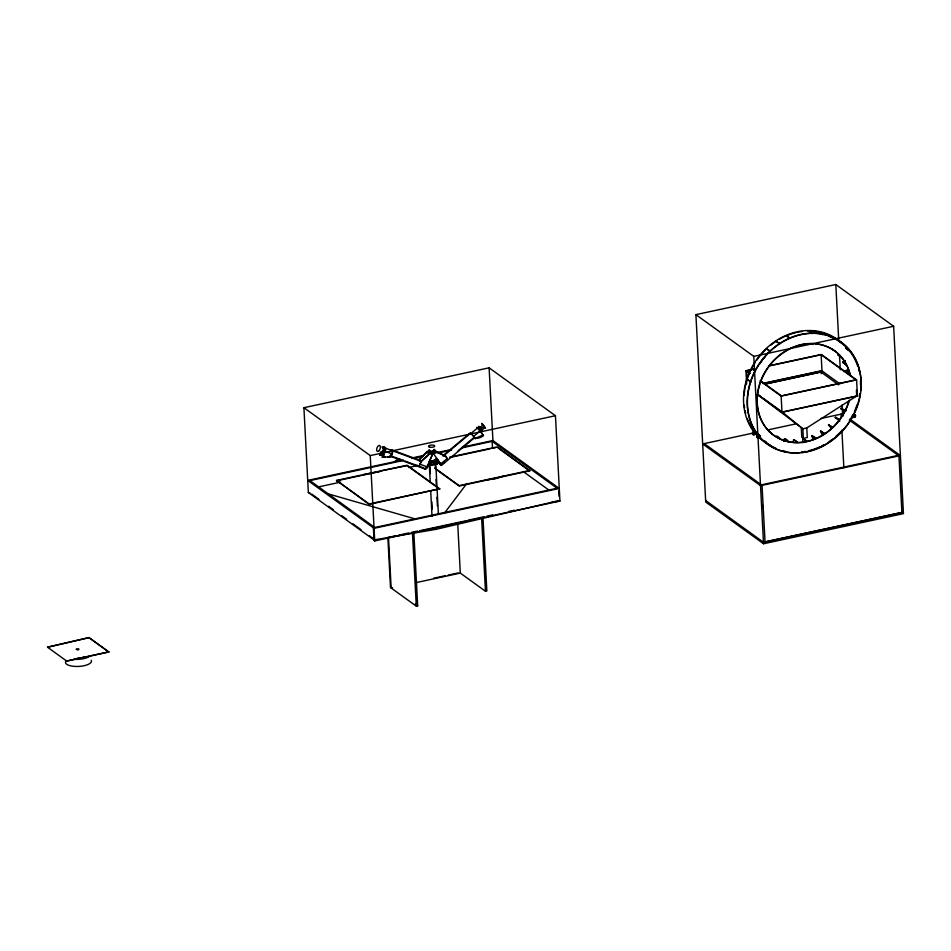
<?xml version="1.0" encoding="UTF-8"?>
<svg xmlns="http://www.w3.org/2000/svg" width="951" height="951" viewBox="0 0 951 951"><rect width="100%" height="100%" fill="white"/><g stroke="black" fill="none" stroke-linecap="round" stroke-linejoin="round"><path stroke-width="1.43" d="M755.011 433.287C754.523 430.304 751.456 434.916 754.416 434.191M420.627 462.495L420.675 461.901A3.257 1.664 -69.8 0 0 418.725 460.486L426.844 452.272M431.243 461.901L431.552 462.02M431.267 464.552L431.861 464.659L431.302 464.361M793.229 442.417L793.61 439.624L797.544 442.12L793.61 439.624M440.682 464.849L440.8 464.219M440.337 464.563L441.43 465.419L439.671 462.685M472.1 434.643L470.234 433.394M480.612 431.231L479.482 429.376M480.564 429.151C483.94 432.598 478.84 425.228 479.292 427.498M821.141 373.695L821.985 370.902L821.141 354.747L769.585 365.838M783.683 441.466C783.279 433.537 793.562 446.899 784.575 438.72M384.109 455.244L379.711 455.256L381.303 451.737M379.936 455.422L381.541 451.903M381.91 452.426A3.257 1.664 -69.8 0 0 385.131 451.38L392.133 453.948L390.802 456.896L382.243 457.086L384.905 451.202A2.71 1.379 -69.8 0 0 385.298 449.871M382.468 457.253L385.131 451.38A3.257 1.664 -69.8 0 0 384.216 447.327M387.794 456.849L390.576 456.73L391.907 453.782M419.902 464.1L421.234 461.164L429.151 453.936M416.907 465.324A3.257 1.664 -69.8 0 0 420.14 464.266L421.471 461.33L430.114 453.437L436.438 452.07L445.698 456.111L436.985 452.248L433.062 453.092L429.258 461.497L437.626 459.63M427.142 466.846L433.062 453.092L440.729 463.922L447.303 458.418L445.46 455.945M424.55 468.593A3.257 1.664 -69.8 0 0 427.581 467.012L429.769 461.604M841.005 408.359L844.215 411.331L841.005 408.359L846.342 410.773M444.509 513.041L466.763 483.595M835.216 417.501L838.996 419.557L835.216 417.501L839.828 421.067M757.65 435.962L759.326 435.938M759.195 436.973L757.507 436.985M436.034 463.41L436.164 463.815M828.476 424.931L832.315 427.058L828.476 424.931L831.257 428.342M429.876 450.893L427.344 451.44L418.939 459.499M442.928 455.684L470.151 432.919M443.285 456.1L470.495 433.335M470.9 433.501L476.38 428.913M478.056 428.532L479.387 426.999M479.993 427.534L483.274 424.788M481.063 428.782L484.356 426.036M481.848 430.209L485.153 427.344M441.074 465.003L444.486 462.162M458.085 450.774L473.967 437.496M441.43 465.419L474.311 437.912L472.564 435.178M842.681 362.176L846.342 365.101L842.681 362.176L845.07 360.607M842.895 362.604L845.284 361.035M820.487 431.183L824.386 433.394L820.487 431.183L822.211 434.643M758.03 394.903L802.846 428.806L806.757 427.962L856.72 395.973L856.411 390.1M845.843 370.557L849.421 373.517L845.843 370.557L848.411 369.452M845.962 371.033L848.542 369.927M811.916 435.748L815.839 438.031L811.916 435.748L812.903 439.588M474.989 438.554C492.582 430.078 477.771 441.442 474.264 437.508M797.128 332.363L797.378 332.279A62.338 53.09 -54.2 0 1 801.788 331.507M419.962 530.67L465.895 520.815M558.582 487.946L373.374 527.805L374.028 540.441L374.73 540.929L559.937 501.07L555.455 415.718L489.111 367.823L303.904 407.694L308.35 492.523L374.005 539.918L435.843 529.374L557.785 500.88M47.55 647.132L89.002 637.562L108.818 651.982L66.677 661.064L47.562 647.251L89.002 637.681L108.818 651.982M436.402 461.936L435.772 461.449M695.894 314.65L835.81 284.527L893.631 326.276L903.45 513.647L763.546 543.758L705.713 502.021L695.894 314.65L753.786 356.375L893.631 326.276M746.63 383.931L745.941 370.712L751.742 369.464M769.157 365.719L821.402 354.473L856.589 379.877L857.433 396.044L781.984 412.282L757.353 394.499M752.396 369.547L746.666 370.771L750.256 373.363M303.904 407.694L370.248 455.588L555.455 415.718M403.212 459.856L307.72 480.41L374.064 528.304L559.271 488.445L492.927 440.551L462.543 447.089M411.902 457.99L423.468 455.493M437.947 452.379L450.964 449.573M402.451 460.664L309.86 480.588L374.825 527.496M412.579 458.477L422.708 456.302M438.625 452.878L451.642 450.073M461.77 447.897L492.154 441.347L557.12 488.255M764.2 383.122L822.246 370.628M763.261 383.538L821.985 370.902L839.947 383.871M764.794 384.073L820.951 371.996L838.568 384.834M764.794 384.204L820.951 371.996M336.535 480.421L407.087 465.241L439.695 488.778L369.166 504.375L336.535 480.421L369.143 503.971L439.695 488.778M336.559 480.826L361.249 475.512M364.114 474.894L379.556 471.577M439.719 489.183L407.111 465.645L380.947 470.864M449.597 457.146L497.123 446.911L529.743 470.852L459.19 486.044L435.903 469.223M429.483 461.663L437.615 459.915L429.793 462.103M430.648 461.52L436.949 460.165L437.151 463.862L430.851 465.217L430.541 461.437L430.851 465.217M452.498 456.92L489.943 448.86M492.82 448.242L495.697 447.624M431.195 462.329L437.46 461.39L437.567 463.422L431.374 464.766L431.195 462.329L437.46 461.39M432.871 462.376L433.454 462.067M317.515 487.114L340.66 482.133M408.668 467.5L417.346 465.621M432.669 464.064L437.567 463.422M430.732 465.134L437.151 463.862M760.015 380.875L781.14 396.115L856.589 379.877M763.082 398.172L782.245 412.009L856.72 395.973M434.714 467.987L459.167 485.64L529.731 470.448M753.156 433.074L702.67 443.939L760.562 485.664L900.407 455.565L849.814 419.034M767.588 429.971L796.427 423.754M820.951 418.476L842.586 413.816L842.122 405.007M801.277 427.677L801.788 437.27L803.345 438.399L807.268 437.555L806.757 427.962M802.703 438.637L806.65 441.026L802.703 438.637L802.917 442.738M374.028 540.441L376.929 539.811M388.507 537.327L395.735 535.758M398.635 535.14L408.764 532.964M411.652 532.334L417.441 531.086M468.082 520.185L484 516.762M486.9 516.143L492.677 514.895M508.595 511.472L514.384 510.223M552.008 502.128L559.937 501.07M761.394 484.855L898.243 455.386L898.933 455.886L901.905 512.446L765.056 541.915L762.036 485.355M433.692 578.22L445.211 575.735M448.087 575.117L458.168 572.954M392.537 587.694L391.146 587.991L388.507 537.612M415.623 582.713L460.26 573.108M108.806 651.863L66.677 661.064M416.288 606.144L417.679 605.846L413.899 533.725L412.484 533.535L416.288 606.144L390.492 587.516L387.865 537.481M485.462 591.249L486.853 590.951L483.037 518.343L481.681 519.139L485.462 591.249L460.308 573.096L457.693 523.062M903.367 512.125L763.463 542.248L705.642 500.499M379.58 471.494L362.688 474.799M379.711 455.256L382.48 455.137M382.243 457.086L385.012 456.967M480.719 432.396L478.222 428.663M447.517 459.488L447.374 458.727M808.516 331.067L811.976 333.563M308.35 492.523L309.836 492.725M485.569 428.2L481.729 423.35L482.347 424.74M828.785 335.216L831.519 337.07M327.37 493.605L415.67 519.08M391.681 449.859L421.305 460.771M384.858 447.933L391.86 450.512M392.87 450.869L419.795 460.795M384.204 448.254L382.884 447.766A2.164 1.106 -69.8 0 1 383.229 448.361A2.164 1.106 -69.8 0 1 384.501 450.085A2.164 1.106 -69.8 0 1 382.421 452.177M420.14 464.266L427.581 467.012M391.325 456.028L400.751 459.499M404.793 460.985L423.635 467.928M424.431 468.795L389.827 456.052A3.257 1.664 -69.8 0 0 392.62 452.355A3.257 1.664 -69.8 0 0 390.718 450.168M445.223 455.921L434.452 450.417L437.222 452.414L429.376 454.102L426.619 452.105M840.755 408.835L844.761 410.654M853.558 416.811L853.166 415.302L854.723 415.076M480.826 431.873C482.739 431.873 475.357 424.396 477.842 428.568M447.529 459.725L447.303 458.418M437.436 460.439L438.768 461.675M438.007 461.009L437.888 461.627M838.972 341.409L841.635 343.359M846.378 348.553L848.97 350.586L845.522 348.09M821.141 354.747L855.876 379.818L781.401 395.854L761.038 381.149M843.406 415.86L841.041 414.149L841.195 417.049M849.314 420.116L898.933 455.886M745.941 370.712L749.459 373.256M758.292 394.713L760.681 396.448M757.614 434.036L755.605 432.729M764.164 440.705L766.47 442.37M704.215 443.606L762.084 485.355M498.3 448.159L529.743 470.852M523.858 472.017L549.131 490.252M433.668 450.073L436.438 452.07M427.344 451.44L430.114 453.437M435.772 458.584L437.615 459.915M436.949 460.165L437.032 463.779M311.726 494.092L318.942 499.299M328.57 506.253L333.373 509.724M341.801 515.799L346.616 519.282M352.631 523.621L361.047 529.695M369.475 535.782L374.29 539.253M415.29 604.111L417.679 605.846M831.982 349.041L835.073 351.252M835.537 417.061L838.996 419.736M772.307 433.918L769.216 431.706M782.245 412.009L802.846 428.806L803.345 438.399M478.151 428.033L479.114 428.949M477.818 428.271L477.14 428.235M438.149 460.95L439.207 462.15M440.539 464.896L438.423 462.555M440.051 464.421L438.958 463.22M480.54 429.365C485.997 434.738 476.974 422.743 479.054 427.498M479.209 429.626L476.724 427.415L477.057 428.354M472.076 434.488L472.623 435.13M445.769 456.492L446.245 457.181M439.184 461.996L440.729 463.922M828.868 424.562L831.649 427.974M437.959 461.924L438.577 462.614M483.405 435.522L480.196 430.91L473.61 436.414L475.227 438.72M479.958 430.744L483.179 435.356M438.197 462.091L437.341 460.902M820.927 430.898L822.08 433.204M812.392 435.546L813.378 439.386M835.81 284.527L838.734 340.363M839.507 355.056L840.28 369.749M841.885 430.102L843.858 467.821M781.14 396.115L781.984 412.282M762.464 505.159L762.619 508.06M753.786 356.375L763.546 543.758M746.737 372.245L747.046 378.118M558.724 490.633L559.022 496.363M503.578 476.082L495.031 478.852L485.319 480.005M489.111 367.823L492.927 440.551M492.154 441.347L492.523 448.361M435.724 463.173L438.363 513.433M435.189 463.185L435.499 469.093M436.034 479.447L436.426 486.829M436.961 497.183L437.424 506.051M435.772 527.853L435.843 529.374M429.852 450.655L429.935 452.177M429.876 464.742L430.339 473.61M431.813 501.7L432.194 509.082M429.329 464.754L430.185 481.004M430.72 491.358L432.039 516.488M370.248 455.588L374.73 540.929M84.235 657.01A9.486 3.412 -3 0 1 77.316 658.116M91.272 660.339A13.005 4.684 -3 0 1 77.4 666.473A13.005 4.684 -3 0 1 66.261 660.707M90.345 655.703A13.005 4.684 -3 0 1 73.714 659.281M855.341 416.003A1.605 1.367 -54.2 0 1 853.095 417.18A1.605 1.367 -54.2 0 1 853.118 414.695A1.605 1.367 -54.2 0 1 855.353 415.218M755.058 434.227A1.605 1.367 -54.2 0 1 752.776 434.25A1.605 1.367 -54.2 0 1 753.679 431.897A1.605 1.367 -54.2 0 1 755.498 433.085M754.832 434.06A1.605 1.367 -54.2 0 1 752.871 434.429A1.605 1.367 -54.2 0 1 752.633 432.443A1.605 1.367 -54.2 0 1 754.559 431.718M799.054 452.747A62.885 53.553 -54.2 0 1 747.45 396.305A62.885 53.553 -54.2 0 1 810.062 333.23A62.885 53.553 -54.2 0 1 860.667 390.671M860.298 393.536A62.885 53.553 -54.2 0 1 853.701 414.16M852.429 416.586A62.885 53.553 -54.2 0 1 847.282 424.693M846.461 425.786A62.885 53.553 -54.2 0 1 801.764 452.498M849.409 400.24A52.043 44.317 -54.2 0 1 775.695 436.604A52.043 44.317 -54.2 0 1 779.38 355.626A52.043 44.317 -54.2 0 1 850.503 376.132M815.316 343.68A52.043 44.317 -54.2 0 1 849.98 374.611M848.756 401.5A52.043 44.317 -54.2 0 1 796.415 442.536A52.043 44.317 -54.2 0 1 756.996 400.323M757.091 397.447A52.043 44.317 -54.2 0 1 768.242 366.979M769.05 365.897A52.043 44.317 -54.2 0 1 813.83 343.561M755.7 433.228A62.338 53.09 -54.2 0 1 753.144 429.9M752.36 428.735A62.338 53.09 -54.2 0 1 747.26 418.464M745.679 413.269A62.338 53.09 -54.2 0 1 745.085 410.63M744.621 407.931A62.338 53.09 -54.2 0 1 744.288 405.221M744.11 395.509A62.338 53.09 -54.2 0 1 744.954 388.436M745.204 387.033A62.338 53.09 -54.2 0 1 749.519 373.161M750.101 371.817A62.338 53.09 -54.2 0 1 751.373 369.178M752.752 366.563A62.338 53.09 -54.2 0 1 755.046 362.723M756.687 360.251A62.338 53.09 -54.2 0 1 765.27 350.075M770.738 345.201A62.338 53.09 -54.2 0 1 776.658 340.945M779.131 339.436A62.338 53.09 -54.2 0 1 782.899 337.403M784.171 336.785A62.338 53.09 -54.2 0 1 796.046 332.577M807.708 331.043A62.338 53.09 -54.2 0 1 817.765 331.792M820.558 332.375A62.338 53.09 -54.2 0 1 825.955 333.991M827.251 334.502A62.338 53.09 -54.2 0 1 838.104 340.72M394.427 462.067A6.502 5.54 -54.2 0 1 400.026 459.285M841.79 343.37A62.338 53.09 -54.2 0 1 857.743 366.266M858.503 368.81A62.338 53.09 -54.2 0 1 859.157 371.413M860.453 380.887A62.338 53.09 -54.2 0 1 860.524 385.048M859.799 393.524A62.338 53.09 -54.2 0 1 859.312 396.329M857.101 404.734A62.338 53.09 -54.2 0 1 854.426 411.545M852.476 415.504A62.338 53.09 -54.2 0 1 851.038 418.107M841.326 431.16A62.338 53.09 -54.2 0 1 836.024 436.295M832.636 439.065A62.338 53.09 -54.2 0 1 829.082 441.621M824.148 444.652A62.338 53.09 -54.2 0 1 821.628 445.971M820.356 446.59A62.338 53.09 -54.2 0 1 808.481 450.786M805.687 451.38A62.338 53.09 -54.2 0 1 801.253 452.034M785.36 451.309A62.338 53.09 -54.2 0 1 782.578 450.655M775.98 448.337A62.338 53.09 -54.2 0 1 764.283 440.895M758.506 434.809A62.338 53.09 -54.2 0 1 756.83 432.55M759.54 364.138A62.338 53.09 -54.2 0 1 762.108 360.524M763.011 359.359A62.338 53.09 -54.2 0 1 764.901 357.077M829.641 336.654A62.338 53.09 -54.2 0 1 834.752 338.901M757.198 435.724A62.885 53.553 -54.2 0 1 762.262 352.536A62.885 53.553 -54.2 0 1 841.635 342.99M770.774 445.567A62.885 53.553 -54.2 0 1 759.207 437.71M433.121 451.059A2.164 0.785 -3 0 1 433.549 452.177A2.164 0.785 -3 0 1 430.363 452.379A2.164 0.785 -3 0 1 430.494 451.214M434.155 449.371A3.162 1.141 -3 0 1 434.131 450.905A3.162 1.141 -3 0 1 429.876 451.226A3.162 1.141 -3 0 1 429.151 449.74M433.965 450.203A2.164 0.785 -3 0 1 432.194 450.988M430.161 450.822A2.164 0.785 -3 0 1 429.65 450.275M427.677 464.48A3.257 1.664 -69.8 0 1 426.286 468.189A3.257 1.664 -69.8 0 1 424.11 468.427M426.904 466.679A2.71 1.379 -69.8 0 1 425.786 468.165M425.37 468.379A2.71 1.379 -69.8 0 1 424.99 468.427M392.287 451.25A2.71 1.379 -69.8 0 1 392.299 452.45M392.145 453.128A2.71 1.379 -69.8 0 1 390.374 455.493M418.785 465.586A2.71 1.379 -69.8 0 1 417.394 465.419M419.141 460.736A2.71 1.379 -69.8 0 1 419.866 460.819M384.525 447.802A2.71 1.379 -69.8 0 1 385.119 448.23A3.257 1.664 -69.8 0 1 383.847 452.545A3.257 1.664 -69.8 0 1 381.47 452.26M385.286 448.67A2.71 1.379 -69.8 0 1 385.345 449.229M382.789 447.885A3.257 1.664 -69.8 0 1 385.155 448.171M381.91 447.065A3.162 1.617 -69.8 0 1 383.669 449.823A3.162 1.617 -69.8 0 1 380.436 452.296M383.241 449.324A2.164 1.106 -69.8 0 1 382.659 450.881M382.361 451.285A2.164 1.106 -69.8 0 1 381.696 451.761M434.857 459.975A2.71 0.975 -3 0 1 432.087 460.748M434.559 460.724A2.71 0.975 -3 0 1 432.111 461.247M435.392 460.522A3.257 1.165 -3 0 1 431.231 461.413M747.308 379.235L750.719 381.993L747.308 379.235M751.92 368.215L755.272 370.961L751.92 368.215M76.318 649.248C78.66 651.685 80.787 647.286 76.318 649.248M766.554 348.862L770.227 351.192L766.554 348.862M776.087 341.326L779.784 343.703L776.087 341.326M786.346 335.81L790.043 338.235L786.346 335.81M819.12 332.065L822.793 334.633L819.12 332.065M776.753 436.188L780.212 438.673L776.753 436.188M841.255 357.207L837.807 354.711L841.255 357.207M429.888 447.232A3.162 1.141 -3 0 0 434.75 446.114A3.162 1.141 -3 0 0 430.161 445.246A3.162 1.141 -3 0 0 429.888 447.232M854.533 417.394A1.605 1.367 -54.2 0 0 855.211 414.767A1.605 1.367 -54.2 0 0 852.774 415.801A1.605 1.367 -54.2 0 0 854.533 417.394M759.017 438.042A1.605 1.367 -54.2 0 0 759.694 435.415A1.605 1.367 -54.2 0 0 757.258 436.45A1.605 1.367 -54.2 0 0 759.017 438.042M758.779 437.876A1.605 1.367 -54.2 0 0 759.457 435.249A1.605 1.367 -54.2 0 0 757.02 436.283A1.605 1.367 -54.2 0 0 758.779 437.876M822.009 446.601A62.885 53.553 -54.2 0 0 842.36 343.109A62.885 53.553 -54.2 0 0 748.639 389.839A62.885 53.553 -54.2 0 0 822.009 446.601M379.08 450.643A3.162 1.617 -69.8 0 0 379.746 445.555A3.162 1.617 -69.8 0 0 376.679 449.134A3.162 1.617 -69.8 0 0 379.08 450.643"/></g></svg>
